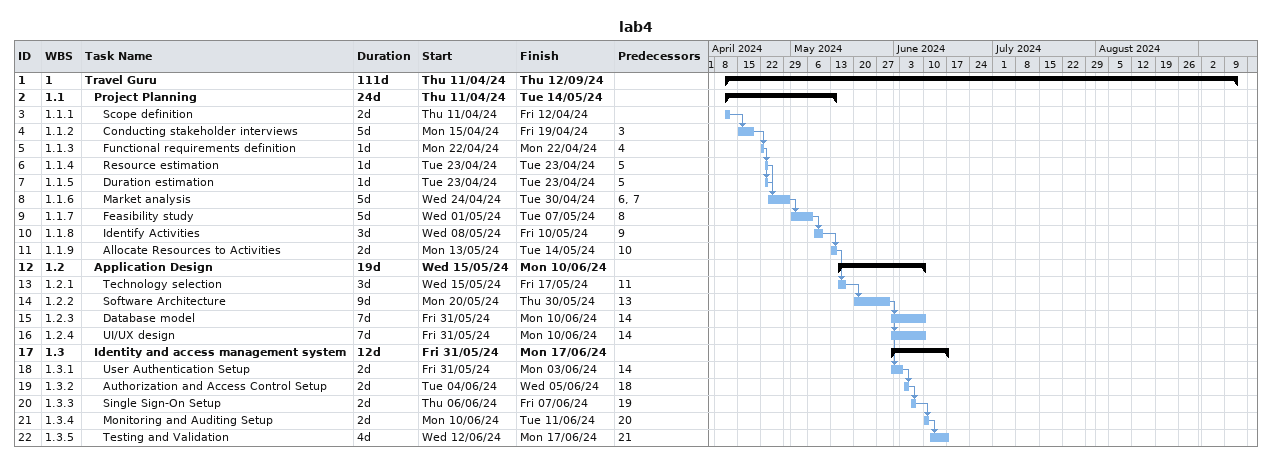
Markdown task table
lab4

| ID | WBS | Task | Duration | Start | Finish | Predecessors |
|---|---|---|---|---|---|---|
| 1 | 1 | **Travel Guru** | 111d | 2024-04-11 | 2024-09-12 |  |
| 2 | 1.1 | **Project Planning** | 24d | 2024-04-11 | 2024-05-14 |  |
| 3 | 1.1.1 | Scope definition | 2d | 2024-04-11 | 2024-04-12 |  |
| 4 | 1.1.2 | Conducting stakeholder interviews | 5d | 2024-04-15 | 2024-04-19 | 3 |
| 5 | 1.1.3 | Functional requirements definition | 1d | 2024-04-22 | 2024-04-22 | 4 |
| 6 | 1.1.4 | Resource estimation | 1d | 2024-04-23 | 2024-04-23 | 5 |
| 7 | 1.1.5 | Duration estimation | 1d | 2024-04-23 | 2024-04-23 | 5 |
| 8 | 1.1.6 | Market analysis | 5d | 2024-04-24 | 2024-04-30 | 6, 7 |
| 9 | 1.1.7 | Feasibility study | 5d | 2024-05-01 | 2024-05-07 | 8 |
| 10 | 1.1.8 | Identify Activities | 3d | 2024-05-08 | 2024-05-10 | 9 |
| 11 | 1.1.9 | Allocate Resources to Activities | 2d | 2024-05-13 | 2024-05-14 | 10 |
| 12 | 1.2 | **Application Design** | 19d | 2024-05-15 | 2024-06-10 |  |
| 13 | 1.2.1 | Technology selection | 3d | 2024-05-15 | 2024-05-17 | 11 |
| 14 | 1.2.2 | Software Architecture | 9d | 2024-05-20 | 2024-05-30 | 13 |
| 15 | 1.2.3 | Database model | 7d | 2024-05-31 | 2024-06-10 | 14 |
| 16 | 1.2.4 | UI/UX design | 7d | 2024-05-31 | 2024-06-10 | 14 |
| 17 | 1.3 | **Identity and access management system** | 12d | 2024-05-31 | 2024-06-17 |  |
| 18 | 1.3.1 | User Authentication Setup | 2d | 2024-05-31 | 2024-06-03 | 14 |
| 19 | 1.3.2 | Authorization and Access Control Setup | 2d | 2024-06-04 | 2024-06-05 | 18 |
| 20 | 1.3.3 | Single Sign-On Setup | 2d | 2024-06-06 | 2024-06-07 | 19 |
| 21 | 1.3.4 | Monitoring and Auditing Setup | 2d | 2024-06-10 | 2024-06-11 | 20 |
| 22 | 1.3.5 | Testing and Validation | 4d | 2024-06-12 | 2024-06-17 | 21 |
